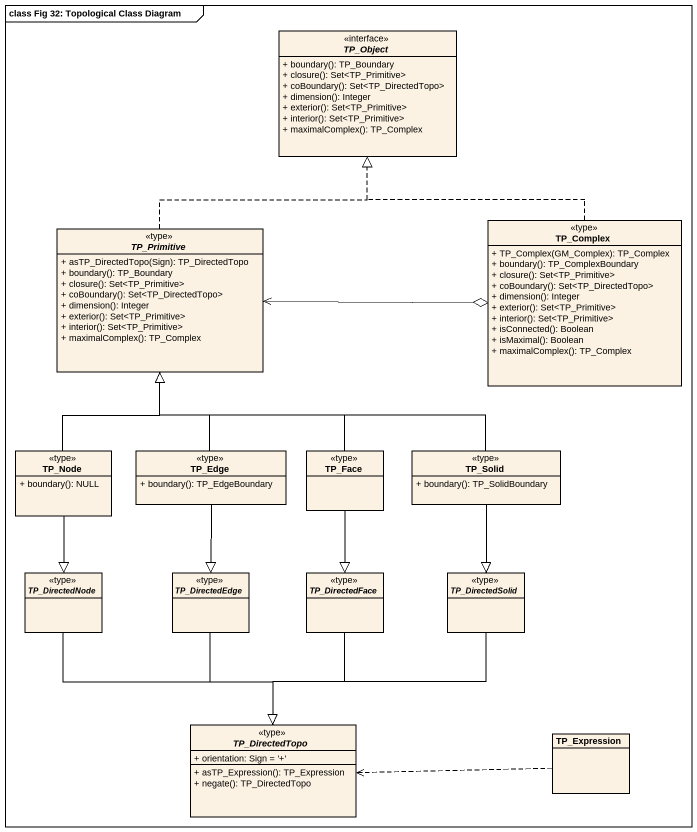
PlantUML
@startuml
mainframe class Fig 32: Topological Class Diagram
hide circle
hide empty members
skinparam classAttributeIconSize 0
interface TP_Object <<interface>> {
  + boundary(): TP_Boundary
  + closure(): Set<TP_Primitive>
  + coBoundary(): Set<TP_DirectedTopo>
  + dimension(): Integer
  + exterior(): Set<TP_Primitive>
  + interior(): Set<TP_Primitive>
  + maximalComplex(): TP_Complex
}
abstract class TP_Primitive <<type>> {
  + asTP_DirectedTopo(Sign): TP_DirectedTopo
  + boundary(): TP_Boundary
  + closure(): Set<TP_Primitive>
  + coBoundary(): Set<TP_DirectedTopo>
  + dimension(): Integer
  + exterior(): Set<TP_Primitive>
  + interior(): Set<TP_Primitive>
  + maximalComplex(): TP_Complex
}
class TP_Complex <<type>> {
  + TP_Complex(GM_Complex): TP_Complex
  + boundary(): TP_ComplexBoundary
  + closure(): Set<TP_Primitive>
  + coBoundary(): Set<TP_DirectedTopo>
  + dimension(): Integer
  + exterior(): Set<TP_Primitive>
  + interior(): Set<TP_Primitive>
  + isConnected(): Boolean
  + isMaximal(): Boolean
  + maximalComplex(): TP_Complex
}
class TP_Node <<type>> {
  + boundary(): NULL
}
class TP_Edge <<type>> {
  + boundary(): TP_EdgeBoundary
}
class TP_Face <<type>>
class TP_Solid <<type>> {
  + boundary(): TP_SolidBoundary
}
abstract class TP_DirectedNode <<type>>
abstract class TP_DirectedEdge <<type>>
abstract class TP_DirectedFace <<type>>
abstract class TP_DirectedSolid <<type>>
abstract class TP_DirectedTopo <<type>> {
  + orientation: Sign = '+'
  + asTP_Expression(): TP_Expression
  + negate(): TP_DirectedTopo
}
class TP_Expression
TP_Primitive .up.|> TP_Object
TP_Primitive <-right-o TP_Complex
TP_Complex .up.|> TP_Object
TP_Node -up-|> TP_Primitive
TP_Node --|> TP_DirectedNode
TP_Edge -up-|> TP_Primitive
TP_Edge --|> TP_DirectedEdge
TP_Face -up-|> TP_Primitive
TP_Face --|> TP_DirectedFace
TP_Solid -left-|> TP_Primitive
TP_Solid --|> TP_DirectedSolid
TP_DirectedNode --|> TP_DirectedTopo
TP_DirectedEdge --|> TP_DirectedTopo
TP_DirectedFace --|> TP_DirectedTopo
TP_DirectedSolid --|> TP_DirectedTopo
TP_Expression .left.> TP_DirectedTopo
@enduml
